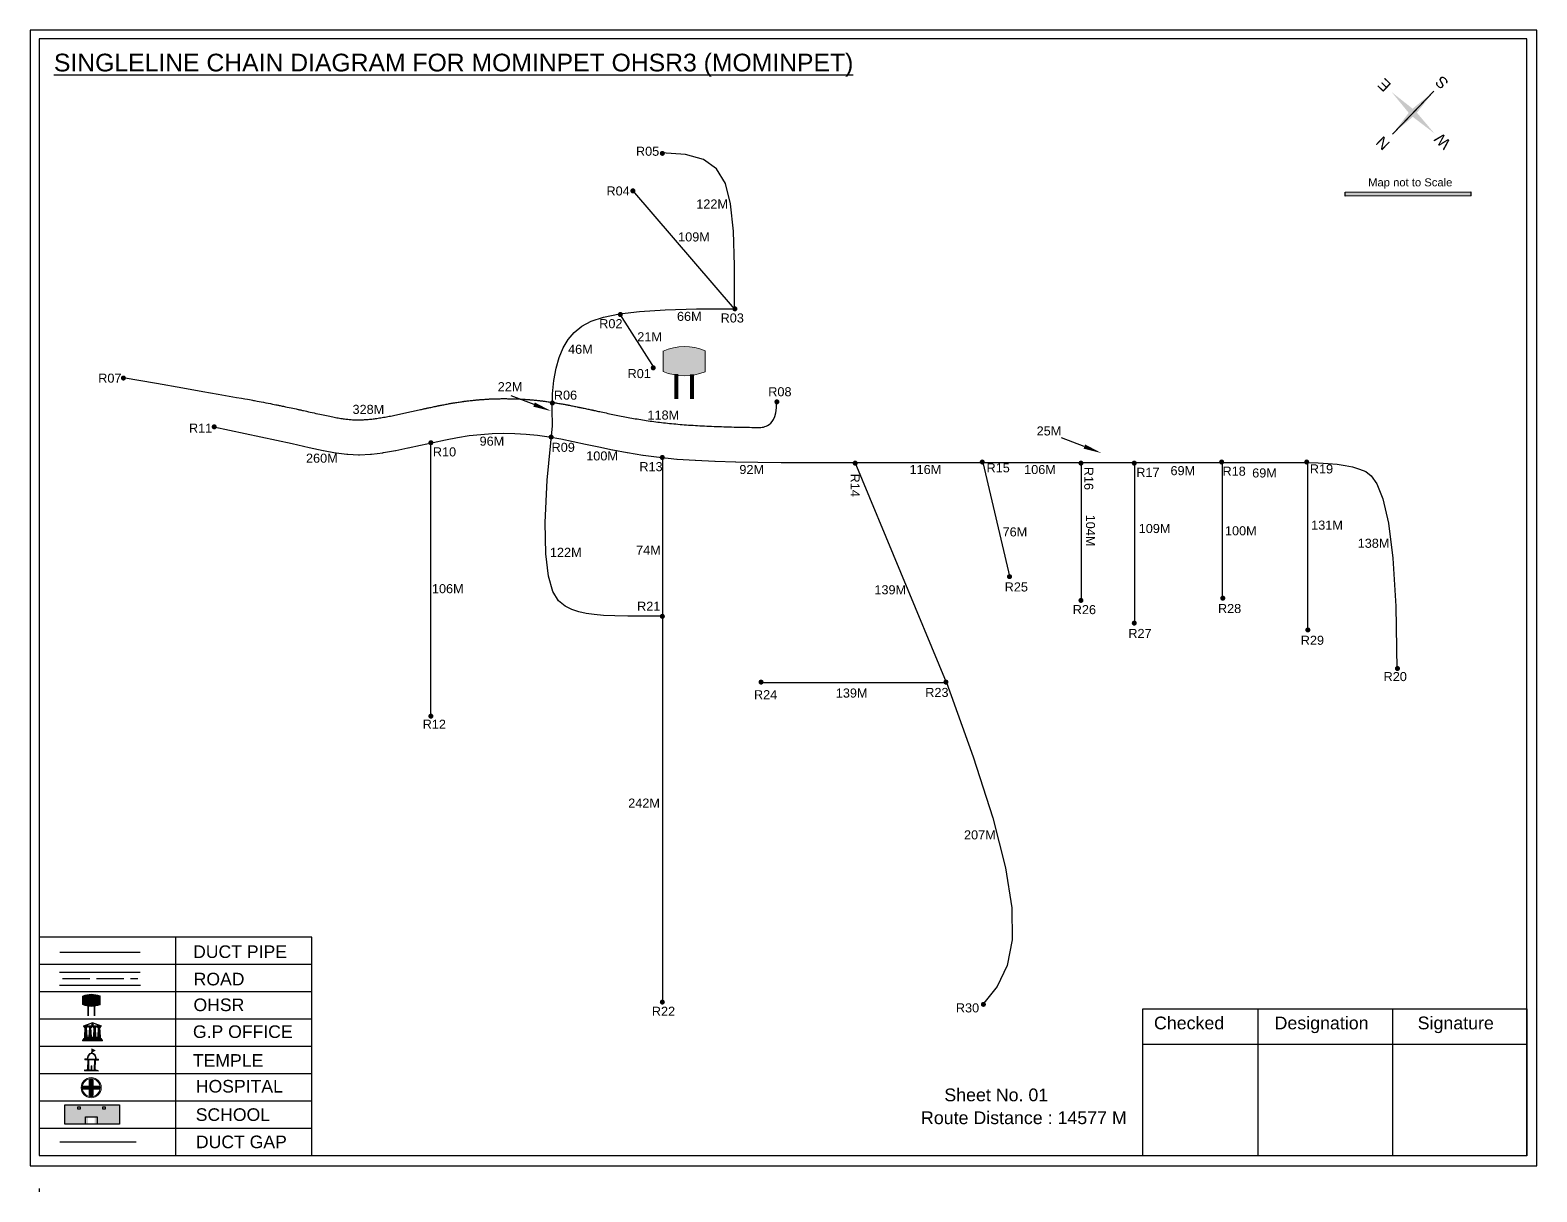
# Model space of a CAD drawing. Header units: inches. Extents: x 777 to 9331, y 1229 to 5049.
# Drawn here: x 1446 to 2110, y 3250 to 3762 of the extents above; entities that cross this region are included whole.
import ezdxf

# ---------------------------------------------------------------- set-up
doc = ezdxf.new("R2010")
doc.units = ezdxf.units.IN
doc.header["$MEASUREMENT"] = 0
doc.linetypes.add('ACAD_ISO02W100', pattern=[15, 12, -3])
doc.layers.add('LANDMARK', color=7, linetype='Continuous')
doc.layers.add('OHT', color=7, linetype='Continuous')
doc.styles.get("Standard").update_dxf_attribs({"font": 'arial.ttf'})

# ---------------------------------------------------------------- blocks, each defined once
blk = doc.blocks.new('OHT')
at = {"linetype": 'Continuous', "lineweight": 0, "true_color": 0x0ffffc}
blk.add_hatch(color=4, dxfattribs=at).paths.add_polyline_path([(0.012, 1), (0, 1, 0.101323), (-0.4, 0.916), (-0.4, 0.525, 0.194075), (0.399, 0.521), (0.399, 0.921, 0.097877)])
at = {"color": 4, "linetype": 'Continuous', "lineweight": 0, "true_color": 0x0ffffc, "flags": 128}
for points in [[(-0.4, 0.525), (-0.4, 0.916)], [(0.399, 0.521), (0.399, 0.921)]]:
    blk.add_lwpolyline(points, dxfattribs=at)
at = {"color": 4, "linetype": 'Continuous', "lineweight": 0, "true_color": 0x0ffffc, "const_width": 0.075, "flags": 128}
for points in [[(-0.15, 0), (-0.15, 0.475)], [(0.15, 0), (0.15, 0.473)]]:
    blk.add_lwpolyline(points, dxfattribs=at)
at = {"color": 4, "linetype": 'Continuous', "lineweight": 0, "true_color": 0x0ffffc}
for centre, radius, start, end in [((0.006, -0.019), 1.019, 67.3109, 113.4711), ((0.004, 1.513), 1.068, 247.7682, 291.7007)]:
    blk.add_arc(centre, radius, start, end, dxfattribs=at)
blk = doc.blocks.new('Government_Office')
at = {"linetype": 'Continuous', "lineweight": 0, "true_color": 0xff0000}
h = blk.add_hatch(color=1, dxfattribs=at)
h.paths.add_polyline_path([(0.44, 0.72), (0.45, 0.75), (0, 0.93), (-0.45, 0.75), (-0.44, 0.72)])
h.paths.add_polyline_path([(0.355, 0.75), (-0.355, 0.75), (0, 0.9)], flags=16)
h.paths.add_polyline_path([(0, 0.778, -1), (0, 0.872, -1)], flags=0)
h = blk.add_hatch(color=1, dxfattribs=at)
edge = h.paths.add_edge_path()
edge.add_arc((0, 0.825), 0.0467, 90, 270)
edge.add_arc((0, 0.825), 0.0467, 270, 450)
for points in [[(-0.5, 0.05), (0.5, 0.05), (0.5, 0), (-0.5, 0)], [(-0.45, 0.075), (-0.45, 0.12), (0.45, 0.12), (0.45, 0.075)], [(-0.4, 0.14), (-0.4, 0.18), (0.4, 0.18), (0.4, 0.14)]]:
    blk.add_hatch(color=1, dxfattribs=at).paths.add_polyline_path(points)
h = blk.add_hatch(color=1, dxfattribs=at)
edge = h.paths.add_edge_path()
edge.add_line((-0.27, 0.195), (-0.295, 0.675))
edge.add_line((-0.295, 0.675), (-0.29, 0.675))
edge.add_arc((-0.278, 0.688), 0.0176, 225.30401, 441.56588)
edge.add_line((-0.275, 0.705), (-0.395, 0.705))
edge.add_arc((-0.392, 0.688), 0.0176, 98.43412, 314.69599)
edge.add_line((-0.38, 0.675), (-0.375, 0.675))
edge.add_line((-0.375, 0.675), (-0.4, 0.195))
edge.add_line((-0.4, 0.195), (-0.27, 0.195))
h = blk.add_hatch(color=1, dxfattribs=at)
edge = h.paths.add_edge_path()
edge.add_line((-0.047, 0.195), (-0.072, 0.675))
edge.add_line((-0.072, 0.675), (-0.067, 0.675))
edge.add_arc((-0.054, 0.688), 0.0176, 225.30401, 441.56588)
edge.add_line((-0.052, 0.705), (-0.172, 0.705))
edge.add_arc((-0.169, 0.688), 0.0176, 98.43412, 314.69599)
edge.add_line((-0.157, 0.675), (-0.152, 0.675))
edge.add_line((-0.152, 0.675), (-0.177, 0.195))
edge.add_line((-0.177, 0.195), (-0.047, 0.195))
h = blk.add_hatch(color=1, dxfattribs=at)
edge = h.paths.add_edge_path()
edge.add_line((0.177, 0.195), (0.152, 0.675))
edge.add_line((0.152, 0.675), (0.157, 0.675))
edge.add_arc((0.169, 0.688), 0.0176, 225.30401, 441.56588)
edge.add_line((0.172, 0.705), (0.052, 0.705))
edge.add_arc((0.054, 0.688), 0.0176, 98.43412, 314.69599)
edge.add_line((0.067, 0.675), (0.072, 0.675))
edge.add_line((0.072, 0.675), (0.047, 0.195))
edge.add_line((0.047, 0.195), (0.177, 0.195))
h = blk.add_hatch(color=1, dxfattribs=at)
edge = h.paths.add_edge_path()
edge.add_line((0.4, 0.195), (0.375, 0.675))
edge.add_line((0.375, 0.675), (0.38, 0.675))
edge.add_arc((0.392, 0.688), 0.0176, 225.30401, 441.56588)
edge.add_line((0.395, 0.705), (0.275, 0.705))
edge.add_arc((0.278, 0.688), 0.0176, 98.43412, 314.69599)
edge.add_line((0.29, 0.675), (0.295, 0.675))
edge.add_line((0.295, 0.675), (0.27, 0.195))
edge.add_line((0.27, 0.195), (0.4, 0.195))
at = {"color": 1, "linetype": 'Continuous', "lineweight": 0, "true_color": 0xff0000, "flags": 128}
for points in [[(-0.45, 0.75), (-0.44, 0.72), (0.44, 0.72), (0.45, 0.75), (0, 0.93)], [(-0.355, 0.75), (0.355, 0.75), (0, 0.9)], [(-0.5, 0.05), (0.5, 0.05), (0.5, 0), (-0.5, 0)], [(-0.45, 0.075), (-0.45, 0.12), (0.45, 0.12), (0.45, 0.075)], [(-0.4, 0.14), (-0.4, 0.18), (0.4, 0.18), (0.4, 0.14)]]:
    blk.add_lwpolyline(points, close=True, dxfattribs=at)
for points in [[(0, 0.872, 1), (0, 0.778, 1)], [(-0.27, 0.195), (-0.295, 0.675), (-0.29, 0.675, 1.379694), (-0.275, 0.705), (-0.395, 0.705, 1.379694), (-0.38, 0.675), (-0.375, 0.675), (-0.4, 0.195)], [(-0.047, 0.195), (-0.072, 0.675), (-0.067, 0.675, 1.379694), (-0.052, 0.705), (-0.172, 0.705, 1.379694), (-0.157, 0.675), (-0.152, 0.675), (-0.177, 0.195)], [(0.177, 0.195), (0.152, 0.675), (0.157, 0.675, 1.379694), (0.172, 0.705), (0.052, 0.705, 1.379694), (0.067, 0.675), (0.072, 0.675), (0.047, 0.195)], [(0.4, 0.195), (0.375, 0.675), (0.38, 0.675, 1.379694), (0.395, 0.705), (0.275, 0.705, 1.379694), (0.29, 0.675), (0.295, 0.675), (0.27, 0.195)]]:
    blk.add_lwpolyline(points, format="xyb", close=True, dxfattribs=at)
blk = doc.blocks.new('Temple')
at = {"linetype": 'Continuous', "lineweight": 0, "true_color": 0xff0000}
h = blk.add_hatch(color=1, dxfattribs=at)
edge = h.paths.add_edge_path()
edge.add_line((0.175, 0.49), (0.225, 0.49))
edge.add_line((0.225, 0.49), (0.225, 0.497))
edge.add_line((0.225, 0.497), (0.307, 0.497))
edge.add_line((0.307, 0.497), (0.307, 0.533))
edge.add_line((0.307, 0.533), (0.257, 0.533))
edge.add_line((0.257, 0.533), (0.257, 0.54))
edge.add_line((0.257, 0.54), (0.2, 0.54))
edge.add_spline(control_points=[(0.2, 0.54), (0.2, 0.589), (0.19, 0.638), (0.142, 0.743), (0.092, 0.79), (0.027, 0.805), (0.02, 0.806), (0.012, 0.806)], knot_values=[4.712389, 4.712389, 4.712389, 4.712389, 5.278166, 5.278166, 6.117402, 6.117402, 6.223801, 6.223801, 6.223801, 6.223801], degree=3, periodic=0)
edge.add_line((0.012, 0.806), (0.012, 0.79))
edge.add_line((0.012, 0.79), (-0.012, 0.79))
edge.add_line((-0.012, 0.79), (-0.012, 0.806))
edge.add_spline(control_points=[(-0.012, 0.806), (-0.055, 0.802), (-0.096, 0.781), (-0.171, 0.699), (-0.197, 0.628), (-0.2, 0.55), (-0.2, 0.545), (-0.2, 0.54)], knot_values=[6.343965, 6.343965, 6.343965, 6.343965, 6.956638, 6.956638, 7.795874, 7.795874, 7.853982, 7.853982, 7.853982, 7.853982], degree=3, periodic=0)
edge.add_line((-0.2, 0.54), (-0.257, 0.54))
edge.add_line((-0.257, 0.54), (-0.257, 0.533))
edge.add_line((-0.257, 0.533), (-0.307, 0.533))
edge.add_line((-0.307, 0.533), (-0.307, 0.497))
edge.add_line((-0.307, 0.497), (-0.225, 0.497))
edge.add_line((-0.225, 0.497), (-0.225, 0.49))
edge.add_line((-0.225, 0.49), (-0.175, 0.49))
edge.add_line((-0.175, 0.49), (-0.175, 0.07))
edge.add_arc((-0.205, 0.07), 0.03, -90, 0, ccw=False)
edge.add_line((-0.205, 0.04), (-0.257, 0.04))
edge.add_line((-0.257, 0.04), (-0.257, 0.033))
edge.add_line((-0.257, 0.033), (-0.307, 0.033))
edge.add_line((-0.307, 0.033), (-0.307, 0))
edge.add_line((-0.307, 0), (0.307, 0))
edge.add_line((0.307, 0), (0.307, 0.033))
edge.add_line((0.307, 0.033), (0.257, 0.033))
edge.add_line((0.257, 0.033), (0.257, 0.04))
edge.add_line((0.257, 0.04), (0.205, 0.04))
edge.add_arc((0.205, 0.07), 0.03, 180, 270, ccw=False)
edge.add_line((0.175, 0.07), (0.175, 0.49))
h.paths.add_polyline_path([(0.125, 0.07, -0.414214), (0.095, 0.04), (0.05, 0.04), (0.05, 0.033), (-0.05, 0.033), (-0.05, 0.04), (-0.095, 0.04, -0.414214), (-0.125, 0.07), (-0.125, 0.497), (0.125, 0.497)], flags=16)
edge = h.paths.add_edge_path(flags=16)
edge.add_ellipse((0, 0.54), major_axis=(0, 0.242), ratio=0.722808, start_angle=270, end_angle=450, ccw=False)
edge.add_line((0.175, 0.54), (-0.175, 0.54))
h.paths.add_polyline_path([(0.012, 0.23), (0.012, 0.07), (-0.012, 0.07), (-0.012, 0.23)], flags=0)
h = blk.add_hatch(color=1, dxfattribs=at)
edge = h.paths.add_edge_path()
edge.add_line((0.012, 0.857), (0, 0.85))
edge.add_line((0, 0.85), (-0.003, 0.925))
edge.add_line((-0.003, 0.925), (-0.012, 0.925))
edge.add_line((-0.012, 0.925), (-0.012, 0.806))
edge.add_spline(control_points=[(-0.012, 0.806), (-0.004, 0.807), (0.004, 0.807), (0.012, 0.806)], knot_values=[6.223801, 6.223801, 6.223801, 6.223801, 6.343965, 6.343965, 6.343965, 6.343965], degree=3, periodic=0)
edge.add_line((0.012, 0.806), (0.012, 0.857))
h = blk.add_hatch(color=1, dxfattribs=at)
edge = h.paths.add_edge_path()
edge.add_line((0.012, 0.79), (0.012, 0.806))
edge.add_spline(control_points=[(0.012, 0.806), (0.004, 0.807), (-0.004, 0.807), (-0.012, 0.806)], knot_values=[6.223801, 6.223801, 6.223801, 6.223801, 6.343965, 6.343965, 6.343965, 6.343965], degree=3, periodic=0)
edge.add_line((-0.012, 0.806), (-0.012, 0.79))
edge.add_line((-0.012, 0.79), (0.012, 0.79))
at = {"linetype": 'Continuous', "lineweight": 0, "true_color": 0xe66000}
blk.add_hatch(color=32, dxfattribs=at).paths.add_polyline_path([(-0.006, 1), (0.147, 0.931), (0, 0.85)])
at = {"color": 1, "linetype": 'Continuous', "lineweight": 0, "true_color": 0xff0000, "flags": 128}
for points in [[(0.012, 0.925), (-0.012, 0.925), (-0.012, 0.79), (0.012, 0.79)], [(0.012, 0.23), (-0.012, 0.23), (-0.012, 0.07), (0.012, 0.07)]]:
    blk.add_lwpolyline(points, close=True, dxfattribs=at)
at = {"color": 32, "linetype": 'Continuous', "lineweight": 0, "true_color": 0xe66000, "flags": 128}
blk.add_lwpolyline([(-0.006, 1), (0.147, 0.931), (0, 0.85), (-0.006, 1)], dxfattribs=at)
at = {"color": 1, "linetype": 'Continuous', "lineweight": 0, "true_color": 0xff0000, "flags": 128}
blk.add_lwpolyline([(0.2, 0.54), (0.257, 0.54), (0.257, 0.533), (0.307, 0.533), (0.307, 0.497), (0.225, 0.497), (0.225, 0.49), (0.175, 0.49), (0.175, 0.07, 0.414214), (0.205, 0.04), (0.257, 0.04), (0.257, 0.033), (0.307, 0.033), (0.307, 0), (-0.307, 0), (-0.307, 0.033), (-0.257, 0.033), (-0.257, 0.04), (-0.205, 0.04, 0.414214), (-0.175, 0.07), (-0.175, 0.49), (-0.225, 0.49), (-0.225, 0.497), (-0.307, 0.497), (-0.307, 0.533), (-0.257, 0.533), (-0.257, 0.54), (-0.2, 0.54)], format="xyb", dxfattribs=at)
blk.add_lwpolyline([(-0.175, 0.54), (0.175, 0.54)], dxfattribs=at)
blk.add_lwpolyline([(0.125, 0.497), (0.125, 0.07, -0.414214), (0.095, 0.04), (0.05, 0.04), (0.05, 0.033), (-0.05, 0.033), (-0.05, 0.04), (-0.095, 0.04, -0.414214), (-0.125, 0.07), (-0.125, 0.497)], format="xyb", close=True, dxfattribs=at)
at = {"color": 1, "linetype": 'Continuous', "lineweight": 0, "true_color": 0xff0000}
blk.add_ellipse((0, 0.54), major_axis=(0, 0.242), ratio=0.722808, start_param=4.712389, end_param=7.853982, dxfattribs=at)
blk.add_open_spline([(0.2, 0.54), (0.2, 0.589), (0.19, 0.638), (0.142, 0.743), (0.092, 0.79), (-0.023, 0.816), (-0.085, 0.794), (-0.171, 0.699), (-0.197, 0.628), (-0.2, 0.55), (-0.2, 0.545), (-0.2, 0.54)], degree=3, knots=[4.712389, 4.712389, 4.712389, 4.712389, 5.278166, 5.278166, 6.117402, 6.117402, 6.956638, 6.956638, 7.795874, 7.795874, 7.853982, 7.853982, 7.853982, 7.853982], dxfattribs=at)
blk = doc.blocks.new('*U14')
at = {"color": 0, "linetype": 'ACAD_ISO02W100', "transparency": 16777216}
blk.add_line((-16.47, 0), (16.78, 0), dxfattribs=at)
blk = doc.blocks.new('Hospital')
at = {"linetype": 'Continuous', "lineweight": 0, "true_color": 0x000000}
h = blk.add_hatch(color=18, dxfattribs=at)
h.paths.add_polyline_path([(-0.5, 0, 1), (0.5, 0, 1)])
h.paths.add_polyline_path([(0.446, 0, -1), (-0.446, 0, -1)], flags=16)
at = {"linetype": 'Continuous', "true_color": 0xff0000}
blk.add_hatch(color=1, dxfattribs=at).paths.add_polyline_path([(-0.394, 0.08), (-0.08, 0.08), (-0.08, 0.394), (0.08, 0.394), (0.08, 0.08), (0.394, 0.08), (0.394, -0.08), (0.08, -0.08), (0.08, -0.394), (-0.08, -0.394), (-0.08, -0.08), (-0.394, -0.08)])
at = {"color": 1, "linetype": 'Continuous', "true_color": 0xff0000, "flags": 128}
blk.add_lwpolyline([(-0.394, 0.08), (-0.08, 0.08), (-0.08, 0.394), (0.08, 0.394), (0.08, 0.08), (0.394, 0.08), (0.394, -0.08), (0.08, -0.08), (0.08, -0.394), (-0.08, -0.394), (-0.08, -0.08), (-0.394, -0.08)], close=True, dxfattribs=at)
at = {"color": 18, "linetype": 'Continuous', "lineweight": 0, "true_color": 0x000000}
for radius in [0.5, 0.446]:
    blk.add_circle((0, 0), radius, dxfattribs=at)

msp = doc.modelspace()

# ---------------------------------------------------------------- hatches: boundary and pattern name
at = {"ltscale": 0.5}
h = msp.add_hatch(color=5, dxfattribs=at)
h.dxf.hatch_style = 1
h.paths.add_polyline_path([(1725.98, 3707.63, 1), (1723.74, 3707.63, 1)])
h = msp.add_hatch(color=5, dxfattribs=at)
h.dxf.hatch_style = 1
h.paths.add_polyline_path([(1712.98, 3691.13, 1), (1710.74, 3691.13, 1)])
at = {"true_color": 0x0093dd}
h = msp.add_hatch(color=142, dxfattribs=at)
h.dxf.hatch_style = 1
h.paths.add_polyline_path([(2025.74, 3690.6), (2025.75, 3688.75), (2081.25, 3688.88), (2081.25, 3690.72)])
at = {"ltscale": 0.5}
h = msp.add_hatch(color=5, dxfattribs=at)
h.dxf.hatch_style = 1
h.paths.add_polyline_path([(1757.98, 3639.13, 1), (1755.74, 3639.13, 1)])
h = msp.add_hatch(color=5, dxfattribs=at)
h.dxf.hatch_style = 1
h.paths.add_polyline_path([(1707.48, 3636.63, 1), (1705.24, 3636.63, 1)])
h = msp.add_hatch(color=5, dxfattribs=at)
h.dxf.hatch_style = 1
h.paths.add_polyline_path([(1721.98, 3613.13, 1), (1719.74, 3613.13, 1)])
h = msp.add_hatch(color=5, dxfattribs=at)
h.dxf.hatch_style = 1
h.paths.add_polyline_path([(1488.48, 3608.63, 1), (1486.24, 3608.63, 1)])
h = msp.add_hatch(color=5, dxfattribs=at)
h.dxf.hatch_style = 1
h.paths.add_polyline_path([(1776.48, 3598.13, 1), (1774.24, 3598.13, 1)])
h = msp.add_hatch(color=5, dxfattribs=at)
h.dxf.hatch_style = 1
h.paths.add_polyline_path([(1677.48, 3597.63, 1), (1675.24, 3597.63, 1)])
h = msp.add_hatch(color=5, dxfattribs=at)
h.dxf.hatch_style = 1
h.paths.add_polyline_path([(1528.48, 3587.13, 1), (1526.24, 3587.13, 1)])
h = msp.add_hatch(color=5, dxfattribs=at)
h.dxf.hatch_style = 1
h.paths.add_polyline_path([(1623.98, 3580.13, 1), (1621.74, 3580.13, 1)])
h = msp.add_hatch(color=5, dxfattribs=at)
h.dxf.hatch_style = 1
h.paths.add_polyline_path([(1676.98, 3582.63, 1), (1674.74, 3582.63, 1)])
h = msp.add_hatch(color=5, dxfattribs=at)
h.dxf.hatch_style = 1
h.paths.add_polyline_path([(1725.98, 3573.63, 1), (1723.74, 3573.63, 1)])
h = msp.add_hatch(color=5, dxfattribs=at)
h.dxf.hatch_style = 1
h.paths.add_polyline_path([(1866.98, 3571.63, 1), (1864.74, 3571.63, 1)])
h = msp.add_hatch(color=5, dxfattribs=at)
h.dxf.hatch_style = 1
h.paths.add_polyline_path([(1972.48, 3571.63, 1), (1970.24, 3571.63, 1)])
h = msp.add_hatch(color=5, dxfattribs=at)
h.dxf.hatch_style = 1
h.paths.add_polyline_path([(2009.98, 3571.63, 1), (2007.74, 3571.63, 1)])
h = msp.add_hatch(color=5, dxfattribs=at)
h.dxf.hatch_style = 1
h.paths.add_polyline_path([(1810.98, 3571.13, 1), (1808.74, 3571.13, 1)])
h = msp.add_hatch(color=5, dxfattribs=at)
h.dxf.hatch_style = 1
h.paths.add_polyline_path([(1910.48, 3571.13, 1), (1908.24, 3571.13, 1)])
h = msp.add_hatch(color=5, dxfattribs=at)
h.dxf.hatch_style = 1
h.paths.add_polyline_path([(1933.98, 3571.13, 1), (1931.74, 3571.13, 1)])
h = msp.add_hatch(color=5, dxfattribs=at)
h.dxf.hatch_style = 1
h.paths.add_polyline_path([(1878.98, 3521.12, 1), (1876.74, 3521.12, 1)])
h = msp.add_hatch(color=5, dxfattribs=at)
h.dxf.hatch_style = 1
h.paths.add_polyline_path([(1910.48, 3510.63, 1), (1908.24, 3510.63, 1)])
h = msp.add_hatch(color=5, dxfattribs=at)
h.dxf.hatch_style = 1
h.paths.add_polyline_path([(1972.98, 3511.62, 1), (1970.74, 3511.62, 1)])
h = msp.add_hatch(color=5, dxfattribs=at)
h.dxf.hatch_style = 1
h.paths.add_polyline_path([(1725.98, 3503.63, 1), (1723.74, 3503.63, 1)])
h = msp.add_hatch(color=5, dxfattribs=at)
h.dxf.hatch_style = 1
h.paths.add_polyline_path([(1933.98, 3500.63, 1), (1931.74, 3500.63, 1)])
h = msp.add_hatch(color=5, dxfattribs=at)
h.dxf.hatch_style = 1
h.paths.add_polyline_path([(2010.48, 3497.62, 1), (2008.24, 3497.62, 1)])
h = msp.add_hatch(color=5, dxfattribs=at)
h.dxf.hatch_style = 1
h.paths.add_polyline_path([(2049.98, 3480.63, 1), (2047.74, 3480.63, 1)])
h = msp.add_hatch(color=5, dxfattribs=at)
h.dxf.hatch_style = 1
h.paths.add_polyline_path([(1769.48, 3474.63, 1), (1767.24, 3474.63, 1)])
h = msp.add_hatch(color=5, dxfattribs=at)
h.dxf.hatch_style = 1
h.paths.add_polyline_path([(1850.98, 3474.63, 1), (1848.74, 3474.63, 1)])
h = msp.add_hatch(color=5, dxfattribs=at)
h.dxf.hatch_style = 1
h.paths.add_polyline_path([(1623.98, 3459.63, 1), (1621.74, 3459.63, 1)])
h = msp.add_hatch(color=5, dxfattribs=at)
h.dxf.hatch_style = 1
h.paths.add_polyline_path([(1725.98, 3333.63, 1), (1723.74, 3333.63, 1)])
h = msp.add_hatch(color=5, dxfattribs=at)
h.dxf.hatch_style = 1
h.paths.add_polyline_path([(1867.48, 3332.63, 1), (1865.24, 3332.63, 1)])
at = {"true_color": 0xc8c92d}
h = msp.add_hatch(color=52, dxfattribs=at)
h.dxf.hatch_style = 1
h.paths.add_polyline_path([(1466.28, 3288.42), (1461.51, 3288.42), (1461.51, 3279.84), (1466.28, 3279.84)])
h.paths.add_polyline_path([(1485.49, 3288.42), (1480.73, 3288.42), (1480.73, 3279.84), (1485.49, 3279.84)])
at = {"true_color": 0x22346e}
h = msp.add_hatch(color=159, dxfattribs=at)
h.dxf.hatch_style = 1
h.paths.add_polyline_path([(1480.73, 3288.42), (1466.28, 3288.42), (1466.28, 3279.84), (1471.7, 3279.84), (1471.7, 3282.65), (1474.68, 3282.65), (1474.68, 3279.84), (1480.73, 3279.84)])
h.paths.add_polyline_path([(1468.34, 3286.51), (1467.28, 3286.51), (1467.28, 3287.48), (1468.34, 3287.48)], flags=16)
h.paths.add_polyline_path([(1478.3, 3286.51), (1478.3, 3287.48), (1479.36, 3287.48), (1479.36, 3286.51)], flags=16)

# ---------------------------------------------------------------- linework, layer by layer
for p, q in [((2064.87, 3734.99), (2046.6, 3716.06)), ((2046.6, 3716.06), (2064.87, 3734.99)), ((2064.87, 3734.99), (2046.6, 3716.06)), ((2055.75, 3725.54), (2064.87, 3734.99)), ((1668.34, 3596.94), (1658.24, 3600.8)), ((1910.84, 3578.44), (1900.74, 3582.3)), ((1510.3, 3362.22), (1510.3, 3266)), ((1570.44, 3350.19), (1450.16, 3350.19)), ((1459.17, 3346.87), (1494.66, 3346.87)), ((1459.17, 3341.06), (1494.84, 3341.06)), ((1570.44, 3338.17), (1450.16, 3338.17)), ((1570.44, 3326.14), (1450.16, 3326.14)), ((1570.44, 3314.11), (1450.16, 3314.11)), ((1570.44, 3302.08), (1450.16, 3302.08)), ((1450.16, 3290.06), (1570.44, 3290.06)), ((1450.16, 3278.03), (1570.44, 3278.03)), ((1450.16, 3251.47), (1450.16, 3250.54)), ((1450.16, 3250.54), (1450.16, 3250))]:
    msp.add_line(p, q)
at = {"color": 1}
msp.add_line((2046.6, 3716.06), (2055.74, 3725.53), dxfattribs=at)
at = {"color": 5}
for p, q in [((1756.7, 3639.19), (1711.91, 3691.31)), ((1705.95, 3636.88), (1721.24, 3613.01)), ((1622.73, 3580.04), (1622.73, 3459.57)), ((1724.99, 3573.56), (1724.99, 3333.77)), ((1850.11, 3474.44), (1809.81, 3571.42)), ((1866.16, 3571.42), (1877.95, 3520.79)), ((1909.52, 3571.42), (1909.52, 3510.36)), ((1932.96, 3571.42), (1932.96, 3500.55)), ((1971.54, 3571.42), (1971.54, 3511)), ((2009.22, 3571.37), (2009.22, 3497.5)), ((1768.16, 3474.44), (1850.11, 3474.44))]:
    msp.add_line(p, q, dxfattribs=at)
at = {"color": 242, "true_color": 0xcd2027}
for p, q in [((1987.24, 3330.72), (1987.24, 3265.95)), ((2046.59, 3330.72), (2046.59, 3265.95)), ((1936.7, 3315.03), (2105.8, 3315.03))]:
    msp.add_line(p, q, dxfattribs=at)
for points in [[(1446.24, 3761.94), (1446.24, 3261.51), (2110.29, 3261.51), (2110.29, 3761.94)], [(1450.16, 3758.11), (1450.16, 3266), (2105.8, 3266), (2105.8, 3758.11)], [(1450.16, 3266), (1570.44, 3266), (1570.44, 3362.22), (1450.16, 3362.22), (1450.16, 3266.94)], [(1485.55, 3288.42), (1485.55, 3279.84), (1461.51, 3279.84), (1461.51, 3288.42)], [(1468.34, 3287.48), (1468.34, 3286.51), (1467.28, 3286.51), (1467.28, 3287.48)], [(1478.3, 3286.51), (1478.3, 3287.48), (1479.36, 3287.48), (1479.36, 3286.51)]]:
    msp.add_lwpolyline(points, close=True)
at = {"color": 5}
for points in [[(1756.7, 3639.19), (1756.64, 3658.14), (1756.18, 3673.42), (1754.97, 3685.4), (1752.63, 3694.42), (1748.78, 3700.82), (1743.06, 3704.96), (1735.1, 3707.19), (1724.51, 3707.86)], [(1676.41, 3587.61), (1676.31, 3594.95), (1676.52, 3601.6), (1677.08, 3607.6), (1678.01, 3612.97), (1679.35, 3617.73), (1681.11, 3621.93), (1683.35, 3625.6), (1686.07, 3628.75), (1689.38, 3631.43), (1693.56, 3633.66), (1698.96, 3635.46), (1705.95, 3636.88), (1714.86, 3637.93), (1726.06, 3638.65), (1739.89, 3639.06), (1756.7, 3639.19)], [(1487.24, 3608.93), (1501.88, 3606.35), (1513.48, 3604.31), (1522.42, 3602.73), (1529.1, 3601.56), (1533.89, 3600.71), (1537.21, 3600.13), (1539.42, 3599.74), (1540.93, 3599.47), (1542.07, 3599.27), (1542.96, 3599.11), (1543.65, 3598.99), (1544.21, 3598.89), (1544.69, 3598.8), (1545.16, 3598.71), (1545.69, 3598.61), (1546.32, 3598.48), (1547.11, 3598.33), (1548.03, 3598.15), (1549.03, 3597.95), (1550.08, 3597.75), (1551.12, 3597.55), (1552.12, 3597.35), (1553.04, 3597.17), (1553.83, 3597.02), (1554.45, 3596.89), (1554.95, 3596.8), (1555.35, 3596.72), (1555.7, 3596.65), (1556.03, 3596.58), (1556.38, 3596.5), (1556.8, 3596.42), (1557.31, 3596.31), (1557.96, 3596.17), (1558.71, 3596.01), (1559.53, 3595.84), (1560.38, 3595.66), (1561.23, 3595.47), (1562.05, 3595.3), (1562.79, 3595.14), (1563.43, 3595.01), (1563.94, 3594.9), (1564.35, 3594.81), (1564.67, 3594.74), (1564.95, 3594.68), (1565.22, 3594.62), (1565.5, 3594.56), (1565.84, 3594.49), (1566.25, 3594.39), (1566.78, 3594.28), (1567.4, 3594.14), (1568.1, 3593.98), (1568.87, 3593.81), (1569.68, 3593.63), (1570.52, 3593.45), (1571.37, 3593.26), (1572.22, 3593.07), (1573.05, 3592.89), (1573.86, 3592.71), (1574.64, 3592.54), (1575.41, 3592.38), (1576.15, 3592.22), (1576.88, 3592.06), (1577.58, 3591.92), (1578.27, 3591.78), (1578.94, 3591.64), (1579.59, 3591.51), (1580.22, 3591.39), (1580.84, 3591.27), (1581.44, 3591.16), (1582.03, 3591.06), (1582.61, 3590.96), (1583.17, 3590.87), (1583.72, 3590.78), (1584.25, 3590.7), (1584.78, 3590.63), (1585.3, 3590.56), (1585.81, 3590.5), (1586.31, 3590.45), (1586.8, 3590.4), (1587.29, 3590.35), (1587.78, 3590.31), (1588.26, 3590.28), (1588.74, 3590.25), (1589.22, 3590.23), (1589.69, 3590.22), (1590.17, 3590.21), (1590.65, 3590.2), (1591.14, 3590.2), (1591.63, 3590.21), (1592.12, 3590.22), (1592.62, 3590.24), (1593.12, 3590.26), (1593.63, 3590.29), (1594.15, 3590.33), (1594.67, 3590.36), (1595.2, 3590.41), (1595.73, 3590.46), (1596.28, 3590.51), (1596.83, 3590.57), (1597.38, 3590.64), (1597.94, 3590.71), (1598.51, 3590.79), (1599.09, 3590.86), (1599.67, 3590.95), (1600.25, 3591.04), (1600.84, 3591.13), (1601.44, 3591.23), (1602.04, 3591.33), (1602.65, 3591.44), (1603.27, 3591.54), (1603.88, 3591.66), (1604.51, 3591.77), (1605.13, 3591.89), (1605.77, 3592.02), (1606.4, 3592.14), (1607.04, 3592.27), (1607.69, 3592.4), (1608.34, 3592.54), (1608.99, 3592.68), (1609.65, 3592.81), (1610.31, 3592.96), (1610.97, 3593.1), (1611.64, 3593.25), (1612.31, 3593.39), (1612.98, 3593.54), (1613.65, 3593.69), (1614.33, 3593.84), (1615.01, 3593.99), (1615.69, 3594.14), (1616.36, 3594.29), (1617.01, 3594.44), (1617.63, 3594.58), (1618.21, 3594.71), (1618.74, 3594.83), (1619.2, 3594.93), (1619.59, 3595.02), (1619.9, 3595.09), (1620.15, 3595.14), (1620.36, 3595.19), (1620.54, 3595.23), (1620.73, 3595.27), (1620.94, 3595.32), (1621.18, 3595.37), (1621.5, 3595.44), (1621.89, 3595.52), (1622.34, 3595.62), (1622.84, 3595.72), (1623.35, 3595.83), (1623.87, 3595.95), (1624.37, 3596.05), (1624.83, 3596.15), (1625.23, 3596.24), (1625.55, 3596.3), (1625.81, 3596.36), (1626.03, 3596.4), (1626.23, 3596.44), (1626.42, 3596.48), (1626.64, 3596.53), (1626.9, 3596.58), (1627.22, 3596.64), (1627.61, 3596.71), (1628.07, 3596.8), (1628.56, 3596.89), (1629.08, 3596.99), (1629.6, 3597.09), (1630.1, 3597.18), (1630.56, 3597.27), (1630.96, 3597.34), (1631.29, 3597.4), (1631.56, 3597.45), (1631.79, 3597.5), (1631.99, 3597.53), (1632.2, 3597.57), (1632.43, 3597.6), (1632.69, 3597.64), (1633.01, 3597.69), (1633.41, 3597.75), (1633.86, 3597.82), (1634.36, 3597.9), (1634.87, 3597.97), (1635.38, 3598.05), (1635.88, 3598.13), (1636.33, 3598.2), (1636.73, 3598.26), (1637.06, 3598.3), (1637.32, 3598.34), (1637.55, 3598.38), (1637.76, 3598.4), (1637.97, 3598.43), (1638.2, 3598.46), (1638.46, 3598.49), (1638.78, 3598.52), (1639.18, 3598.57), (1639.63, 3598.62), (1640.11, 3598.67), (1640.62, 3598.73), (1641.13, 3598.78), (1641.62, 3598.84), (1642.07, 3598.89), (1642.46, 3598.93), (1642.78, 3598.96), (1643.05, 3598.99), (1643.27, 3599.02), (1643.48, 3599.03), (1643.69, 3599.05), (1643.92, 3599.07), (1644.18, 3599.09), (1644.5, 3599.11), (1644.89, 3599.14), (1645.34, 3599.17), (1645.82, 3599.2), (1646.32, 3599.24), (1646.82, 3599.27), (1647.31, 3599.3), (1647.75, 3599.33), (1648.14, 3599.36), (1648.46, 3599.38), (1648.73, 3599.4), (1648.95, 3599.41), (1649.16, 3599.42), (1649.37, 3599.43), (1649.59, 3599.44), (1649.86, 3599.45), (1650.17, 3599.46), (1650.56, 3599.47), (1651, 3599.48), (1651.49, 3599.49), (1651.98, 3599.5), (1652.48, 3599.52), (1652.96, 3599.53), (1653.41, 3599.54), (1653.79, 3599.55), (1654.11, 3599.56), (1654.38, 3599.56), (1654.6, 3599.57), (1654.81, 3599.57), (1655.01, 3599.57), (1655.24, 3599.57), (1655.5, 3599.56), (1655.82, 3599.56), (1656.2, 3599.55), (1656.65, 3599.54), (1657.13, 3599.54), (1657.62, 3599.53), (1658.12, 3599.52), (1658.6, 3599.51), (1659.04, 3599.5), (1659.43, 3599.5), (1659.74, 3599.49), (1660.01, 3599.49), (1660.23, 3599.48), (1660.44, 3599.47), (1660.64, 3599.46), (1660.87, 3599.45), (1661.13, 3599.44), (1661.44, 3599.42), (1661.83, 3599.4), (1662.27, 3599.37), (1662.75, 3599.34), (1663.25, 3599.32), (1663.75, 3599.29), (1664.23, 3599.26), (1664.67, 3599.23), (1665.05, 3599.21), (1665.37, 3599.19), (1665.63, 3599.17), (1665.85, 3599.16), (1666.06, 3599.14), (1666.26, 3599.12), (1666.49, 3599.1), (1666.75, 3599.08), (1667.07, 3599.05), (1667.45, 3599.01), (1667.9, 3598.97), (1668.38, 3598.92), (1668.88, 3598.87), (1669.38, 3598.82), (1669.86, 3598.77), (1670.3, 3598.73), (1670.68, 3598.69), (1671, 3598.65), (1671.26, 3598.63), (1671.48, 3598.6), (1671.69, 3598.58), (1671.89, 3598.55), (1672.12, 3598.53), (1672.38, 3598.49), (1672.7, 3598.45), (1673.09, 3598.39), (1673.53, 3598.33), (1674.02, 3598.26), (1674.52, 3598.19), (1675.02, 3598.12), (1675.5, 3598.06), (1675.95, 3597.99), (1676.33, 3597.94), (1676.65, 3597.89), (1676.91, 3597.86), (1677.13, 3597.83), (1677.33, 3597.79), (1677.53, 3597.76), (1677.76, 3597.72), (1678.02, 3597.68), (1678.34, 3597.62), (1678.73, 3597.56), (1679.18, 3597.48), (1679.67, 3597.39), (1680.17, 3597.3), (1680.68, 3597.21), (1681.16, 3597.13), (1681.61, 3597.05), (1681.99, 3596.98), (1682.31, 3596.93), (1682.56, 3596.88), (1682.77, 3596.84), (1682.97, 3596.81), (1683.16, 3596.77), (1683.38, 3596.73), (1683.64, 3596.68), (1683.96, 3596.61), (1684.35, 3596.53), (1684.8, 3596.44), (1685.3, 3596.34), (1685.81, 3596.24), (1686.32, 3596.14), (1686.81, 3596.04), (1687.26, 3595.95), (1687.65, 3595.87), (1687.96, 3595.81), (1688.21, 3595.76), (1688.41, 3595.72), (1688.6, 3595.68), (1688.79, 3595.64), (1689, 3595.59), (1689.25, 3595.54), (1689.57, 3595.47), (1689.97, 3595.39), (1690.43, 3595.29), (1690.94, 3595.18), (1691.46, 3595.07), (1691.98, 3594.96), (1692.48, 3594.85), (1692.94, 3594.75), (1693.33, 3594.67), (1693.64, 3594.6), (1693.89, 3594.55), (1694.09, 3594.51), (1694.27, 3594.47), (1694.46, 3594.43), (1694.66, 3594.38), (1694.92, 3594.33), (1695.24, 3594.26), (1695.64, 3594.17), (1696.12, 3594.07), (1696.68, 3593.95), (1697.28, 3593.82), (1697.94, 3593.68), (1698.63, 3593.53), (1699.34, 3593.38), (1700.07, 3593.23), (1700.8, 3593.07), (1701.54, 3592.92), (1702.28, 3592.77), (1703.02, 3592.61), (1703.76, 3592.46), (1704.51, 3592.31), (1705.26, 3592.16), (1706.01, 3592.01), (1706.77, 3591.86), (1707.53, 3591.71), (1708.29, 3591.57), (1709.06, 3591.42), (1709.83, 3591.28), (1710.61, 3591.14), (1711.39, 3591), (1712.17, 3590.86), (1712.96, 3590.72), (1713.75, 3590.59), (1714.55, 3590.45), (1715.35, 3590.32), (1716.16, 3590.19), (1716.97, 3590.06), (1717.79, 3589.94), (1718.61, 3589.82), (1719.44, 3589.7), (1720.28, 3589.58), (1721.12, 3589.46), (1721.96, 3589.35), (1722.81, 3589.24), (1723.67, 3589.13), (1724.54, 3589.03), (1725.41, 3588.93), (1726.29, 3588.83), (1727.17, 3588.73), (1728.07, 3588.64), (1728.97, 3588.55), (1729.88, 3588.46), (1730.79, 3588.38), (1731.72, 3588.3), (1732.65, 3588.22), (1733.59, 3588.14), (1734.54, 3588.07), (1735.5, 3588), (1736.46, 3587.93), (1737.44, 3587.86), (1738.42, 3587.8), (1739.41, 3587.74), (1740.41, 3587.68), (1741.42, 3587.62), (1742.44, 3587.56), (1743.47, 3587.51), (1744.5, 3587.46), (1745.55, 3587.41), (1746.6, 3587.37), (1747.67, 3587.33), (1748.74, 3587.28), (1749.82, 3587.24), (1750.91, 3587.21), (1752.01, 3587.17), (1753.12, 3587.14), (1754.24, 3587.1), (1755.37, 3587.07), (1756.51, 3587.04), (1757.66, 3587.02), (1758.82, 3586.99), (1759.97, 3586.97), (1761.11, 3586.95), (1762.22, 3586.92), (1763.29, 3586.91), (1764.3, 3586.89), (1765.25, 3586.87), (1766.12, 3586.86), (1766.9, 3586.85), (1767.61, 3586.86), (1768.26, 3586.88), (1768.87, 3586.94), (1769.46, 3587.05), (1770.05, 3587.21), (1770.64, 3587.44), (1771.27, 3587.74), (1771.94, 3588.14), (1772.62, 3588.68), (1773.29, 3589.41), (1773.9, 3590.41), (1774.44, 3591.7), (1774.86, 3593.37), (1775.14, 3595.45), (1775.24, 3598.01)], [(1724.99, 3503.65), (1716.67, 3503.65), (1709.7, 3503.7), (1703.86, 3503.81), (1698.98, 3504.02), (1694.85, 3504.38), (1691.28, 3504.92), (1688.06, 3505.66), (1685.01, 3506.65), (1681.99, 3508.04), (1679.13, 3510.45), (1676.62, 3514.62), (1674.68, 3521.28), (1673.49, 3531.17), (1673.25, 3545.03), (1674.16, 3563.6), (1676.41, 3587.61)], [(1850.11, 3474.44), (1861.86, 3441.71), (1870.45, 3414.77), (1876.07, 3392.86), (1878.89, 3375.23), (1879.11, 3361.13), (1876.9, 3349.79), (1872.46, 3340.47), (1865.98, 3332.39)]]:
    msp.add_lwpolyline(points, dxfattribs=at)
at = {"color": 142, "true_color": 0x0093dd}
msp.add_lwpolyline([(2081.26, 3688.88), (2025.75, 3688.75), (2025.74, 3690.6), (2081.25, 3690.72), (2081.25, 3688.88)], dxfattribs=at)
at = {"color": 5}
msp.add_lwpolyline([(1527.24, 3587.06), (1561.73, 3579.73), (1569.16, 3578.07, 0.00123), (1569.18, 3578.07), (1575.36, 3576.73, 0.007156), (1575.5, 3576.7), (1580.78, 3575.71, 0.014878), (1581.08, 3575.66), (1585.86, 3575.06, 0.021624), (1586.3, 3575.02), (1590.95, 3574.84, 0.022812), (1591.42, 3574.84), (1596.28, 3575.09, 0.017487), (1596.63, 3575.12), (1601.71, 3575.74, 0.012186), (1601.96, 3575.78), (1607.21, 3576.69, 0.007828), (1607.37, 3576.72), (1612.76, 3577.82, 0.004092), (1612.84, 3577.84), (1618.32, 3579.05, 0.000702), (1618.33, 3579.05), (1623.82, 3580.29), (1629.25, 3581.45), (1634.56, 3582.45), (1639.75, 3583.24), (1644.84, 3583.8), (1649.88, 3584.14), (1654.88, 3584.27), (1659.86, 3584.19), (1664.85, 3583.9), (1669.87, 3583.39), (1674.95, 3582.69), (1680.14, 3581.78), (1685.49, 3580.7), (1691.06, 3579.51), (1696.86, 3578.26, 0.002146), (1696.91, 3578.25), (1702.97, 3577, 0.004326), (1703.06, 3576.98), (1709.42, 3575.78, 0.00616), (1709.54, 3575.76), (1716.25, 3574.67, 0.007641), (1716.4, 3574.64), (1723.5, 3573.71, 0.008337), (1723.67, 3573.69), (1731.21, 3572.95, 0.007135), (1731.36, 3572.94), (1739.37, 3572.38, 0.005636), (1739.49, 3572.37), (1748.01, 3571.98, 0.004312), (1748.1, 3571.97), (1757.17, 3571.7, 0.00316), (1757.24, 3571.7), (1766.88, 3571.54, 0.002169), (1766.93, 3571.54), (1777.19, 3571.46, 0.001324), (1777.22, 3571.46), (1788.12, 3571.43, 0.000608), (1788.13, 3571.43), (1799.72, 3571.42), (1812, 3571.42), (1824.85, 3571.42), (1838.16, 3571.42), (1851.79, 3571.42), (1865.61, 3571.42), (1879.48, 3571.42), (1893.29, 3571.42), (1906.88, 3571.42), (1920.15, 3571.42), (1932.99, 3571.42), (1945.29, 3571.42), (1956.96, 3571.42), (1967.91, 3571.42), (1978.04, 3571.42), (1987.25, 3571.42), (1995.44, 3571.42), (2002.54, 3571.42), (2008.64, 3571.37), (2013.88, 3571.26), (2018.38, 3571.04), (2022.3, 3570.68), (2025.79, 3570.16), (2029.03, 3569.45), (2032.12, 3568.52), (2034.86, 3567.38), (2037.25, 3565.58), (2039.79, 3562.04), (2042.46, 3555.41), (2044.91, 3544.72), (2046.88, 3529.19), (2048.17, 3508.04), (2048.64, 3480.38)], format="xyb", dxfattribs=at)
at = {"color": 242, "true_color": 0xcd2027}
msp.add_lwpolyline([(2105.8, 3265.95), (1936.7, 3265.95), (1936.7, 3330.72), (2105.8, 3330.72)], close=True, dxfattribs=at)
msp.add_lwpolyline([(1470.67, 3279.84), (1470.67, 3283.01), (1475.72, 3283.01), (1475.72, 3279.84)])
for points in [[(2056.63, 3726.47), (2054.67, 3724.44), (2046.27, 3734.66)], [(2056.63, 3726.47), (2054.67, 3724.44), (2046.27, 3734.66)], [(2056.68, 3724.63), (2054.65, 3726.59), (2064.87, 3734.99)], [(2056.68, 3724.63), (2054.65, 3726.59), (2064.87, 3734.99)], [(2056.63, 3726.47), (2054.67, 3724.44), (2065.2, 3716.39)], [(2056.63, 3726.47), (2054.67, 3724.44), (2065.2, 3716.39)], [(1668.69, 3597.86), (1667.99, 3596.01), (1676.02, 3594)], [(1911.19, 3579.36), (1910.49, 3577.51), (1918.52, 3575.5)]]:
    msp.add_solid(points)
at = {"color": 1}
msp.add_solid([(2056.68, 3724.63), (2054.65, 3726.59), (2046.6, 3716.06)], dxfattribs=at)
msp.add_solid([(2056.68, 3724.63), (2054.65, 3726.59), (2046.6, 3716.06)], dxfattribs=at)
at = {"layer": 'OHT', "color": 5}
msp.add_line((1459.3, 3355.67), (1494.79, 3355.67), dxfattribs=at)
at = {"layer": 'OHT', "color": 1}
msp.add_line((1459.3, 3272.01), (1493.02, 3272.01), dxfattribs=at)

# ---------------------------------------------------------------- block references
at = {"linetype": 'ACAD_ISO02W100'}
msp.add_blockref('*U14', (1476.96, 3343.96), dxfattribs=at)
at = {"layer": 'LANDMARK'}
for name, p, xscale, yscale, zscale in [('Government_Office', (1473.68, 3316.54), 8.755020913111178, 8.755020913111178, 8.755020913111178), ('Hospital', (1473.15, 3295.92), 8.829703578239085, 8.829703578239085, 8.829703578239085)]:
    msp.add_blockref(name, p, dxfattribs=dict(at, xscale=xscale, yscale=yscale, zscale=zscale))
at = {"layer": 'LANDMARK', "xscale": 9.762966276306745, "yscale": 9.762966276306745, "zscale": 9.762966276306745, "rotation": 358.3713438591284}
msp.add_blockref('Temple', (1473.24, 3303.3), dxfattribs=at)
at = {"layer": 'OHT', "color": 5, "xscale": 23.11072127339519, "yscale": 23.11072127339519, "zscale": 23.11072127339519}
msp.add_blockref('OHT', (1734.48, 3599.38), dxfattribs=at)
at = {"layer": 'OHT', "xscale": 9.629467197247994, "yscale": 9.629467197247994, "zscale": 9.629467197247994}
msp.add_blockref('OHT', (1473.22, 3327.45), dxfattribs=at)

# ---------------------------------------------------------------- texts
at = {"color": 242, "true_color": 0xcd2027}
msp.add_text('%%USINGLELINE CHAIN DIAGRAM FOR MOMINPET OHSR3 (MOMINPET)', height=7.8, dxfattribs=at).set_placement((1456.72, 3743.76))
for s, height, rotation, p in [('E', 4.95, 136.00631, (2046.44, 3737.89)), ('S', 4.95, 136.00631, (2071.76, 3739.02)), ('N', 4.95, 136.00631, (2045.92, 3712.13)), ('W', 4.95, 136.00631, (2072.77, 3712.47)), ('R14', 4, 270, (1807.8, 3566.51)), ('R16', 4, 270, (1910.8, 3569.51)), ('104M', 4, 270, (1911.56, 3548.42))]:
    msp.add_text(s, height=height, rotation=rotation).set_placement(p)
for s, height, p in [('R05', 4, (1713.24, 3706.58)), ('R04', 4, (1700.24, 3689.08)), ('Map not to Scale', 3.5424, (2035.92, 3693.1)), ('122M', 4, (1739.82, 3683.32)), ('109M', 4, (1731.82, 3668.82)), ('R02', 4, (1697.05, 3630.6)), ('66M', 4, (1731.32, 3633.82)), ('R03', 4, (1750.55, 3633.1)), ('21M', 4, (1713.82, 3624.82)), ('46M', 4, (1683.32, 3619.32)), ('R01', 4, (1709.55, 3608.6)), ('R07', 4, (1476.24, 3606.58)), ('22M', 4, (1652.32, 3602.82)), ('R06', 4, (1677.05, 3599.1)), ('R08', 4, (1771.55, 3600.6)), ('328M', 4, (1588.32, 3592.82)), ('118M', 4, (1718.32, 3590.32)), ('R11', 4, (1516.24, 3584.58)), ('25M', 4, (1889.82, 3583.32)), ('96M', 4, (1644.32, 3578.82)), ('R09', 4, (1676.05, 3576.1)), ('260M', 4, (1567.82, 3571.32)), ('R10', 4, (1623.74, 3574.08)), ('100M', 4, (1691.32, 3572.32)), ('R13', 4, (1714.74, 3567.58)), ('92M', 4, (1758.82, 3566.32)), ('116M', 4, (1833.82, 3566.32)), ('R15', 4, (1867.74, 3567.08)), ('106M', 4, (1884.32, 3566.32)), ('R17', 4, (1933.74, 3565.08)), ('69M', 4, (1948.82, 3565.82)), ('R18', 4, (1971.74, 3565.58)), ('69M', 4, (1984.82, 3564.82)), ('R19', 4, (2010.24, 3566.58)), ('76M', 4, (1874.82, 3538.82)), ('109M', 4, (1934.82, 3540.32)), ('100M', 4, (1972.82, 3539.32)), ('131M', 4, (2010.82, 3541.82)), ('122M', 4, (1675.32, 3529.82)), ('74M', 4, (1713.32, 3530.82)), ('138M', 4, (2031.32, 3533.82)), ('106M', 4, (1623.32, 3513.82)), ('139M', 4, (1818.32, 3513.32)), ('R25', 4, (1875.74, 3514.57)), ('R21', 4, (1713.74, 3506.08)), ('R26', 4, (1905.74, 3504.58)), ('R28', 4, (1969.74, 3505.07)), ('R27', 4, (1930.24, 3494.08)), ('R29', 4, (2006.24, 3491.07)), ('R20', 4, (2042.74, 3475.08)), ('R24', 4, (1765.24, 3467.08)), ('139M', 4, (1801.32, 3467.82)), ('R23', 4, (1840.74, 3468.08)), ('R12', 4, (1619.24, 3454.08)), ('242M', 4, (1709.82, 3419.32)), ('207M', 4, (1857.82, 3405.32)), ('DUCT PIPE', 5.551, (1518.06, 3353.06)), ('ROAD ', 5.551, (1518.3, 3340.99)), ('OHSR', 5.551, (1518.23, 3329.65)), ('R22', 4, (1720.24, 3327.58)), ('R30', 4, (1854.24, 3329.08)), ('Checked', 5.616, (1941.54, 3321.62)), ('Designation', 5.616, (1994.68, 3321.62)), ('Signature', 5.616, (2057.75, 3321.62)), ('G.P OFFICE', 5.551, (1517.98, 3317.82)), ('TEMPLE', 5.551, (1517.97, 3305.13)), ('HOSPITAL', 5.551, (1519.27, 3293.77)), ('Sheet No. 01', 5.616, (1849.14, 3289.93)), ('SCHOOL', 5.551, (1519.22, 3281.27)), ('Route Distance : 14577 M', 5.616, (1838.85, 3279.85)), ('DUCT GAP', 5.551, (1519.3, 3269.25))]:
    msp.add_text(s, height=height).set_placement(p)

doc.saveas('drawing.dxf')
